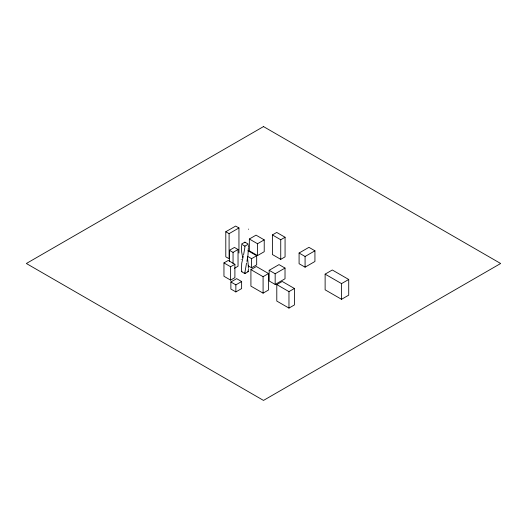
<?xml version="1.0" encoding="UTF-8"?>
<svg xmlns="http://www.w3.org/2000/svg" width="527" height="527" viewBox="0 0 527 527"><rect width="100%" height="100%" fill="white"/><g stroke="black" fill="none" stroke-linecap="round" stroke-linejoin="round"><path stroke-width="0.79" d="M248.362 268.961L248.362 271.609L244.897 273.612L241.438 271.609L241.702 263.375L243.276 256.109M248.362 245.457L248.362 246.913M248.355 247.716L248.013 254.791L246.913 261.438M244.936 272.321L246.55 263.072M243.56 255.002L244.864 247.44A36.409 29.729 2.4 0 0 244.89 246.149L248.362 244.153L244.897 242.15L241.438 244.153L244.897 246.149M238.948 227.954L229.093 233.645L229.093 258.731L225.793 256.827L225.793 231.742L235.655 226.057L238.948 227.954L238.948 253.039M229.449 261.464L229.449 250.305L234.429 247.433L238.033 249.508L238.033 266.247L234.475 268.302M249.35 239.008L256.036 235.147L264.218 239.871L264.218 251.708L257.532 255.569L249.35 250.845L249.35 239.008L257.532 243.731L264.218 239.871M229.449 250.305L233.053 252.387L238.033 249.508M223.955 262.914L228.231 260.443L234.897 264.29L234.897 277.643L230.615 280.12L223.955 276.273L223.955 262.914L230.615 266.761L234.897 264.29M272.393 234.937L276.721 232.44L285.067 237.255L285.067 256.853L280.739 259.35L272.393 254.534L272.393 234.937L280.739 239.752L285.067 237.255M247.558 256.353L251.583 258.678L256.682 255.74L256.682 264.837L251.583 267.775L248.23 265.839M241.438 271.609L242.084 271.234M250.918 269.653L256.353 266.51L268.526 273.539L268.526 290.008L263.085 293.15L250.918 286.128L250.918 269.653L263.085 276.682L268.526 273.539M230.879 281.985L236.649 278.651L241.629 281.53L241.629 288.592L235.859 291.925L230.879 289.046L230.879 281.985L235.859 284.863L241.629 281.53M269.165 270.298L279.02 264.613L285.021 268.072L285.021 278.757L275.166 284.448L269.165 280.983L269.165 270.298L275.166 273.763L285.021 268.072M299.086 253.026L308.941 247.334L314.935 250.799L314.935 261.484L305.08 267.176L299.086 263.711L299.086 253.026L305.08 256.491L314.935 250.799M276.794 284.593L282.235 281.458L294.402 288.48L294.402 304.955L288.967 308.091L276.794 301.069L276.794 284.593L288.967 291.622L294.402 288.48M325.126 274.139L332.306 269.995L348.722 279.475L348.722 295.153L341.542 299.296L325.126 289.817L325.126 274.139L341.542 283.618L348.722 279.475M225.793 231.742L229.093 233.645M247.96 250.7L256.682 255.74M247.499 271.109L248.362 271.609M242.683 257.413L241.662 252.018L241.438 245.417M247.44 256.945L248.316 265.7M248.322 265.937L248.355 268.045M341.542 283.618L341.542 299.296M305.08 256.491L305.08 267.176M288.967 291.622L288.967 308.091M280.739 239.752L280.739 259.35M275.166 273.763L275.166 284.448M263.085 276.682L263.085 293.15M257.532 243.731L257.532 255.569M251.583 258.678L251.583 267.775M235.859 284.863L235.859 291.925M233.053 252.387L233.053 263.546M230.615 266.761L230.615 280.12M241.221 259.495A36.409 0.711 -89.2 0 1 241.188 259.389M244.897 273.612A36.409 29.729 0.6 0 1 244.917 272.321M248.612 229.054A36.409 0.738 -89.2 0 1 248.645 229.35M244.93 242.795A36.409 29.703 2.4 0 1 244.91 242.15M263.5 126.585L26.35 263.5L263.5 400.415L500.65 263.5L263.5 126.585"/></g></svg>
